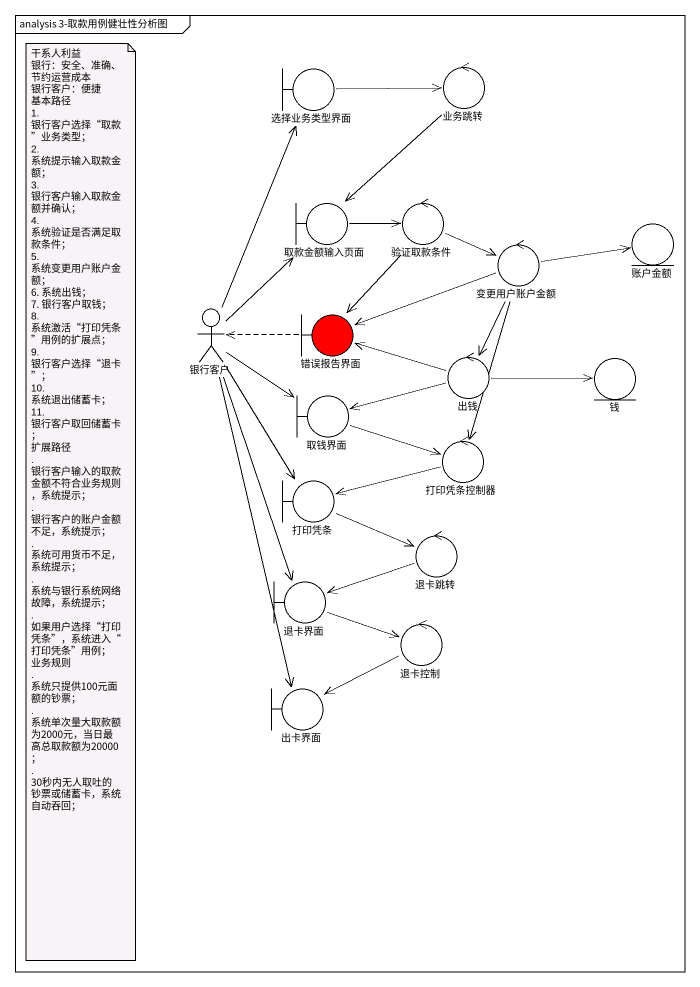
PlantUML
@startuml
mainframe analysis 3-取款用例健壮性分析图
boundary 选择业务类型界面
control 业务跳转
boundary 取款金额输入页面
control 验证取款条件
entity 账户金额
control 变更用户账户金额
actor 银行客户
boundary 错误报告界面 #FF0000
control 出钱
entity 钱
boundary 取钱界面
control 打印凭条控制器
boundary 打印凭条
control 退卡跳转
boundary 退卡界面
control 退卡控制
boundary 出卡界面
选择业务类型界面 -right-> 业务跳转
业务跳转 --> 取款金额输入页面
取款金额输入页面 -right-> 验证取款条件
验证取款条件 -right-> 变更用户账户金额
验证取款条件 --> 错误报告界面
变更用户账户金额 -right-> 账户金额
变更用户账户金额 -left-> 错误报告界面
变更用户账户金额 --> 出钱
变更用户账户金额 --> 打印凭条控制器
银行客户 -up-> 选择业务类型界面
银行客户 -up-> 取款金额输入页面
银行客户 --> 取钱界面
银行客户 --> 打印凭条
银行客户 --> 退卡界面
银行客户 --> 出卡界面
错误报告界面 .left.> 银行客户
出钱 -left-> 错误报告界面
出钱 -right-> 钱
出钱 -left-> 取钱界面
取钱界面 -right-> 打印凭条控制器
打印凭条控制器 -left-> 打印凭条
打印凭条 -right-> 退卡跳转
退卡跳转 -left-> 退卡界面
退卡界面 -right-> 退卡控制
退卡控制 -left-> 出卡界面
note as N1
  干系人利益
  银行：安全、准确、节约运营成本
  银行客户：便捷
  基本路径
  1. 银行客户选择“取款”业务类型；
  2. 系统提示输入取款金额；
  3. 银行客户输入取款金额并确认；
  4. 系统验证是否满足取款条件；
  5. 系统变更用户账户金额；
  6. 系统出钱；
  7. 银行客户取钱；
  8. 系统激活“打印凭条”用例的扩展点；
  9. 银行客户选择“退卡”；
  10. 系统退出储蓄卡；
  11. 银行客户取回储蓄卡；
  扩展路径
  . 银行客户输入的取款金额不符合业务规则，系统提示；
  . 银行客户的账户金额不足，系统提示；
  . 系统可用货币不足，系统提示；
  . 系统与银行系统网络故障，系统提示；
  . 如果用户选择“打印凭条”，系统进入“打印凭条”用例；
  业务规则
  . 系统只提供100元面额的钞票；
  . 系统单次量大取款额为2000元，当日最高总取款额为20000；
  . 30秒内无人取吐的钞票或储蓄卡，系统自动吞回；
end note
@enduml
